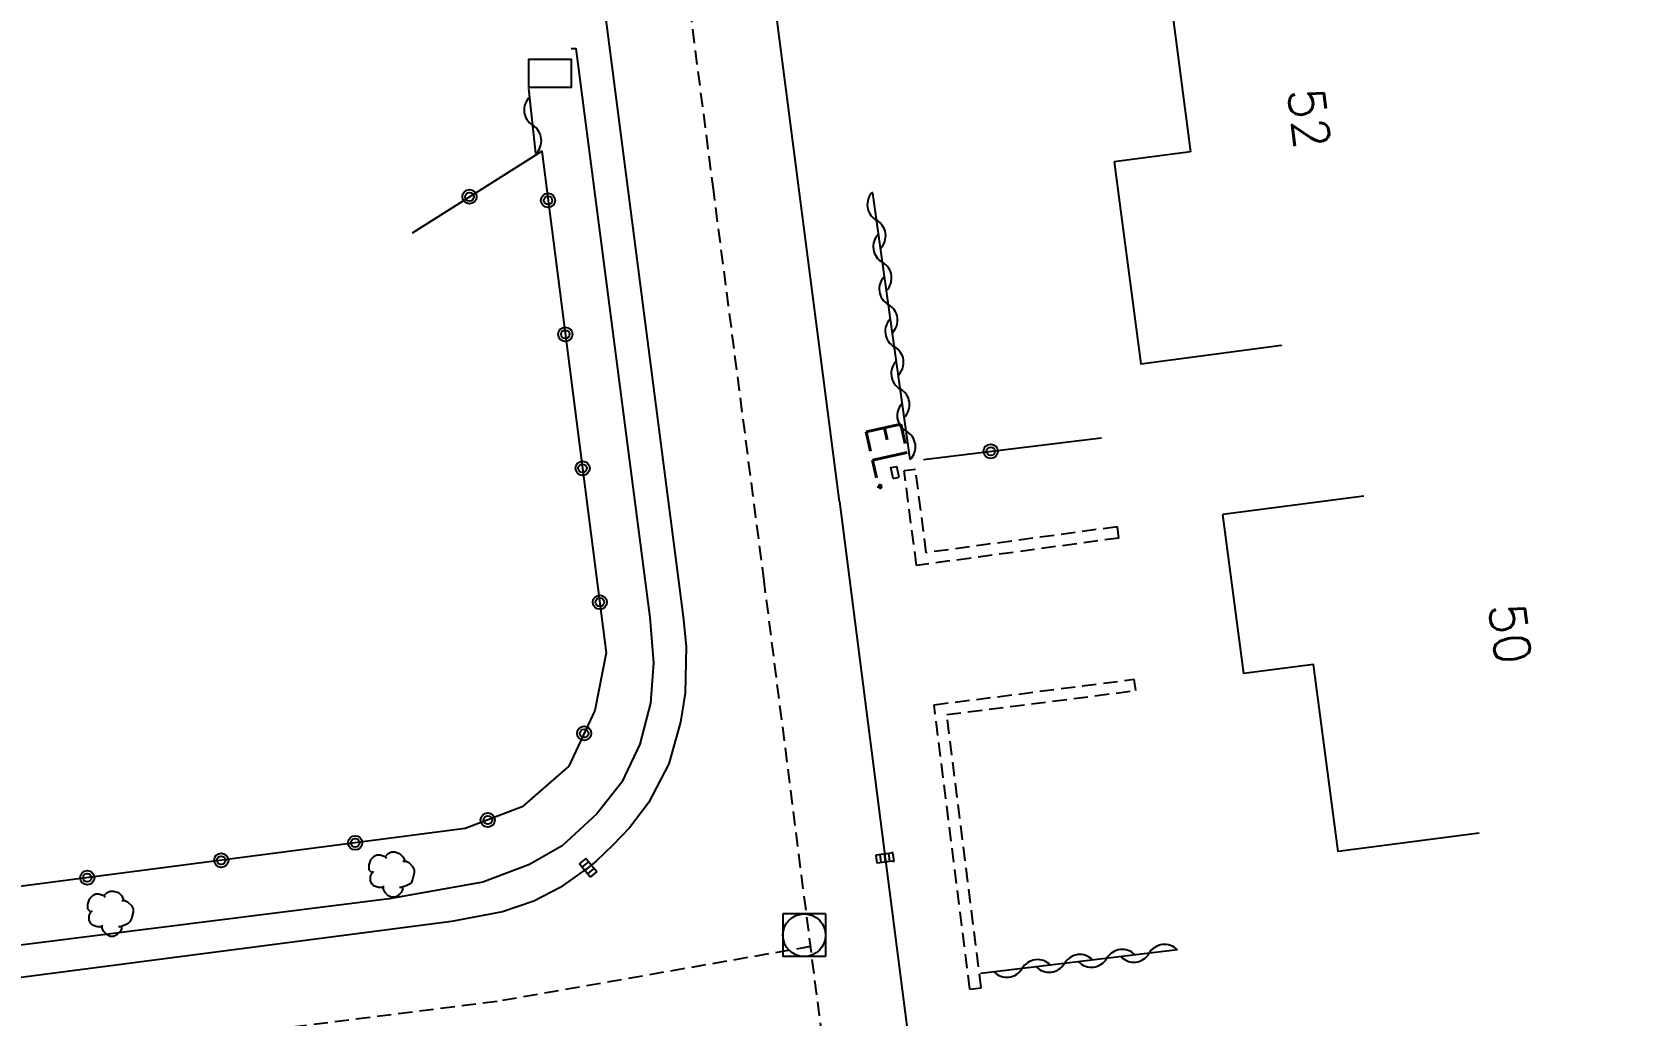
# Model space of a CAD drawing. Header units: millimetres. Extents: x 135000 to 136000, y 129211 to 130000.
# Drawn here: x 135167.6 to 135223.5, y 129593.5 to 129628.1 of the extents above; entities that cross this region are included whole.
import ezdxf
from ezdxf.enums import TextEntityAlignment as Align

# ---------------------------------------------------------------- set-up
doc = ezdxf.new("R2010")
doc.units = ezdxf.units.MM
doc.linetypes.add('DASHED', pattern=[0.75, 0.5, -0.25])
doc.layers.get('0').update_dxf_attribs({"linetype": 'CONTINUOUS'})
for name, color, linetype in [('W0001', 6, 'DASHED'), ('W0008', 7, 'CONTINUOUS'), ('W0100', 7, 'CONTINUOUS'), ('W0105', 7, 'CONTINUOUS'), ('W0112', 1, 'DASHED'), ('W0300', 7, 'CONTINUOUS'), ('W0310', 3, 'CONTINUOUS'), ('W0322', 7, 'CONTINUOUS'), ('W0400', 7, 'CONTINUOUS'), ('W0420', 7, 'CONTINUOUS'), ('W0984', 7, 'CONTINUOUS'), ('W0991', 7, 'CONTINUOUS'), ('W1471', 7, 'CONTINUOUS')]:
    doc.layers.add(name, color=color, linetype=linetype)
doc.styles.get("Standard").update_dxf_attribs({"font": 'romans.shx', "width": 0.85})

# ---------------------------------------------------------------- blocks, each defined once
blk = doc.blocks.new('T1471')
at = {"color": 0, "linetype": 'Continuous', "flags": 128}
blk.add_lwpolyline([(-0.75, -0.5), (-0.75, 0.5), (0.75, 0.5), (0.75, -0.5), (-0.75, -0.5)], dxfattribs=at)
blk = doc.blocks.new('T400')
for p, q in [((-0.15, 0.3), (0.15, 0.3)), ((-0.15, -0.25), (-0.15, 0.3)), ((-0.15, 0.15), (0.15, 0.15)), ((-0.15, 0), (0.15, 0)), ((0.15, 0.3), (0.15, -0.25)), ((-0.15, -0.15), (0.15, -0.15)), ((-0.15, -0.25), (-0.15, -0.3)), ((-0.15, -0.3), (0.15, -0.3)), ((0.15, -0.3), (0.15, -0.25))]:
    blk.add_line(p, q)
blk = doc.blocks.new('T300')
for p, q in [((-0.686, 0.629), (-0.8, 0.514)), ((-0.571, 0.686), (-0.686, 0.629)), ((-0.457, 0.686), (-0.571, 0.686)), ((-0.286, 0.629), (-0.457, 0.686)), ((-0.286, 0.629), (-0.171, 0.743)), ((-0.229, 0.571), (-0.286, 0.629)), ((-0.171, 0.743), (-0.057, 0.8)), ((-0.057, 0.8), (0.057, 0.8)), ((0.057, 0.8), (0.229, 0.743)), ((0.229, 0.743), (0.343, 0.629)), ((0.343, 0.629), (0.4, 0.514)), ((-0.8, 0.514), (-0.857, 0.343)), ((-0.857, 0.343), (-0.857, 0.171)), ((-0.857, 0.171), (-0.743, 0.057)), ((-0.8, -0.057), (-0.743, 0.057)), ((-0.743, 0.057), (-0.686, 0.114)), ((0.457, 0.457), (0.343, 0.457)), ((0.4, 0.514), (0.4, 0.457)), ((0.571, 0.4), (0.457, 0.457)), ((0.571, 0.4), (0.686, 0.286)), ((0.686, 0.286), (0.743, 0.171)), ((0.743, 0.057), (0.686, -0.171)), ((0.743, 0.171), (0.743, 0.057)), ((-0.8, -0.171), (-0.8, -0.057)), ((-0.8, -0.229), (-0.8, -0.171)), ((-0.743, -0.343), (-0.8, -0.229)), ((-0.686, -0.4), (-0.743, -0.343)), ((-0.514, -0.457), (-0.686, -0.4)), ((-0.4, -0.457), (-0.514, -0.457)), ((-0.4, -0.457), (-0.343, -0.457)), ((-0.343, -0.457), (-0.343, -0.4)), ((-0.343, -0.514), (-0.343, -0.457)), ((-0.286, -0.629), (-0.343, -0.514)), ((0.286, -0.457), (0.229, -0.457)), ((0.457, -0.4), (0.286, -0.457)), ((0.343, -0.514), (0.286, -0.629)), ((0.343, -0.514), (0.343, -0.457)), ((0.571, -0.343), (0.457, -0.4)), ((0.629, -0.286), (0.571, -0.343)), ((0.686, -0.171), (0.629, -0.286)), ((-0.171, -0.743), (-0.286, -0.629)), ((-0.057, -0.8), (-0.171, -0.743)), ((0.057, -0.8), (-0.057, -0.8)), ((0.171, -0.743), (0.057, -0.8)), ((0.229, -0.686), (0.171, -0.743)), ((0.286, -0.629), (0.229, -0.686))]:
    blk.add_line(p, q)
blk = doc.blocks.new('T420')
for p, q in [((0.75, 0.75), (-0.75, 0.75)), ((-0.75, 0.75), (-0.75, -0.75)), ((0.75, 0.75), (0.75, -0.75)), ((0.75, -0.75), (-0.75, -0.75))]:
    blk.add_line(p, q)
blk.add_ellipse((0, 0), major_axis=(-0.53, 0.53), ratio=1, start_param=3.926991, end_param=10.210176)
blk = doc.blocks.new('t322o')
at = {"color": 0, "linetype": 'Continuous'}
for radius in [0.25, 0.15]:
    blk.add_circle((0, 0), radius, dxfattribs=at)
blk = doc.blocks.new('t310o')
at = {"color": 0, "linetype": 'Continuous'}
for centre, start, end in [((-0.5, 0.375), 216.8699, 323.1304), ((0.5, -0.375), 36.8699, 143.1303)]:
    blk.add_arc(centre, 0.625, start, end, dxfattribs=at)

msp = doc.modelspace()

# ---------------------------------------------------------------- linework, layer by layer
at = {"layer": 'W0001'}
for points in [[(135220.567, 129398.396), (135218.354, 129415.502), (135215.514, 129437.278), (135212.923, 129457.352), (135208.88, 129488.64), (135205.442, 129515.416), (135199.672, 129560.064), (135196.676, 129583.09), (135193.406, 129608.794), (135191.632, 129622.506), (135189.205, 129641.248), (135186.806, 129659.892), (135185.058, 129672.972), (135183.626, 129680.966), (135179.998, 129694.103), (135176.046, 129704.136), (135172.23, 129711.887), (135168.039, 129719.06), (135161.21, 129729.675), (135147.138, 129751.41)], [(135195.041, 129595.942), (135184.012, 129594.013), (135164.114, 129591.496), (135153.09, 129590.964), (135143.643, 129591.582), (135135.473, 129592.832), (135124.961, 129595.46), (135112.846, 129600.134), (135104.069, 129604.805), (135097.513, 129608.919), (135087.508, 129617.032), (135081.238, 129623.366), (135074.346, 129631.758), (135069.284, 129639.57), (135062.102, 129651.201), (135053.755, 129664.747), (135043.494, 129681.404), (135031.134, 129701.482), (135020.994, 129717.902), (135009.515, 129736.472), (135003.841, 129745.704)]]:
    msp.add_lwpolyline(points, dxfattribs=at)
at = {"layer": 'W0008'}
for points in [[(135196.053, 129611.598), (135193.02, 129635.029), (135192.7, 129637.486), (135188.55, 129669.783), (135187.99, 129673.795), (135187.316, 129677.771), (135186.861, 129680.181), (135186.311, 129682.729), (135185.496, 129686.149), (135184.269, 129690.549), (135183.055, 129694.424), (135181.93, 129697.624), (135180.247, 129701.978), (135178.218, 129706.661), (135176.35, 129710.475), (135174.585, 129713.83), (135171.017, 129719.95), (135164.809, 129729.697), (135149.799, 129753.117)], [(135182.706, 129668.334), (135185.562, 129646.098), (135186.689, 129637.422), (135190.563, 129607.543), (135190.667, 129606.497), (135190.622, 129604.858), (135190.459, 129603.836), (135190.049, 129602.371), (135189.337, 129601.001), (135188.665, 129600.119), (135188.088, 129599.515), (135187.496, 129598.95), (135187.21, 129598.716), (135186.23, 129598.027), (135185.307, 129597.542), (135184.2, 129597.163), (135182.416, 129596.822), (135166.092, 129594.703)], [(135196.053, 129611.598), (135197.656, 129599.064), (135203.542, 129553.368), (135204.528, 129545.643), (135206.128, 129533.291), (135207.978, 129519.167), (135210.812, 129497.171), (135211.131, 129494.556), (135213.343, 129477.394), (135216.494, 129453.058), (135217.977, 129441.446), (135221.275, 129416.32), (135223.546, 129398.743)]]:
    msp.add_lwpolyline(points, dxfattribs=at)
at = {"layer": 'W0100'}
for p, q in [((135207.301, 129632.241), (135208.4, 129623.902)), ((135208.4, 129623.902), (135205.711, 129623.547)), ((135198.152, 129612.451), (135198.067, 129612.833)), ((135197.94, 129612.41), (135198.152, 129612.451)), ((135214.496, 129611.789), (135209.539, 129611.136))]:
    msp.add_line(p, q, dxfattribs=at)
for points in [[(135205.711, 129623.547), (135206.648, 129616.44), (135211.605, 129617.093), (135211.605, 129617.093), (135211.605, 129617.093), (135211.605, 129617.093), (135211.605, 129617.093), (135211.605, 129617.093), (135211.605, 129617.093), (135211.605, 129617.093), (135211.605, 129617.093), (135211.605, 129617.093), (135211.605, 129617.093), (135211.605, 129617.093), (135211.605, 129617.093), (135211.605, 129617.093), (135211.605, 129617.093), (135211.605, 129617.093), (135211.605, 129617.093), (135211.605, 129617.093), (135211.605, 129617.093), (135211.605, 129617.093), (135211.605, 129617.093), (135211.605, 129617.093), (135211.605, 129617.093), (135211.605, 129617.093), (135211.605, 129617.093), (135211.605, 129617.093), (135211.605, 129617.093), (135211.605, 129617.093), (135211.605, 129617.093), (135211.605, 129617.093), (135211.605, 129617.093), (135211.605, 129617.093), (135211.605, 129617.093), (135211.605, 129617.093), (135211.605, 129617.093), (135211.605, 129617.093), (135211.605, 129617.093), (135211.605, 129617.093), (135211.605, 129617.093), (135211.605, 129617.093), (135211.605, 129617.093), (135211.605, 129617.093), (135211.605, 129617.093), (135211.605, 129617.093), (135211.605, 129617.093), (135211.605, 129617.093), (135211.605, 129617.093), (135211.605, 129617.093), (135211.605, 129617.093), (135211.605, 129617.093), (135211.605, 129617.093), (135211.605, 129617.093), (135211.605, 129617.093), (135211.605, 129617.093), (135211.605, 129617.093), (135211.605, 129617.093), (135211.605, 129617.093), (135211.605, 129617.093), (135211.605, 129617.093), (135211.605, 129617.093), (135211.605, 129617.093), (135211.605, 129617.093), (135211.605, 129617.093), (135211.605, 129617.093), (135211.605, 129617.093), (135211.605, 129617.093), (135211.605, 129617.093), (135211.605, 129617.093), (135211.605, 129617.093), (135211.605, 129617.093), (135211.605, 129617.093), (135211.605, 129617.093), (135211.605, 129617.093), (135211.605, 129617.093), (135211.605, 129617.093), (135211.605, 129617.093), (135211.605, 129617.093), (135211.605, 129617.093), (135211.605, 129617.093), (135211.605, 129617.093), (135211.605, 129617.093), (135211.605, 129617.093), (135211.605, 129617.093), (135211.605, 129617.093), (135211.605, 129617.093), (135211.605, 129617.093), (135211.605, 129617.093), (135211.605, 129617.093), (135211.605, 129617.093), (135211.605, 129617.093), (135211.605, 129617.093), (135211.605, 129617.093), (135211.605, 129617.093), (135211.605, 129617.093), (135211.605, 129617.093), (135211.605, 129617.093), (135211.605, 129617.093), (135211.605, 129617.093), (135211.605, 129617.093), (135211.605, 129617.093), (135211.605, 129617.093), (135211.605, 129617.093), (135211.605, 129617.093), (135211.605, 129617.093), (135211.605, 129617.093), (135211.605, 129617.093), (135211.605, 129617.093), (135211.605, 129617.093), (135211.605, 129617.093), (135211.605, 129617.093), (135211.605, 129617.093), (135211.605, 129617.093), (135211.605, 129617.093), (135211.605, 129617.093), (135211.605, 129617.093), (135211.605, 129617.093)], [(135197.94, 129612.41), (135197.855, 129612.792), (135198.067, 129612.833), (135198.067, 129612.833), (135198.067, 129612.833), (135198.067, 129612.833), (135198.067, 129612.833), (135198.067, 129612.833), (135198.067, 129612.833), (135198.067, 129612.833), (135198.067, 129612.833), (135198.067, 129612.833), (135198.067, 129612.833), (135198.067, 129612.833), (135198.067, 129612.833), (135198.067, 129612.833), (135198.067, 129612.833), (135198.067, 129612.833), (135198.067, 129612.833), (135198.067, 129612.833), (135198.067, 129612.833), (135198.067, 129612.833), (135198.067, 129612.833), (135198.067, 129612.833), (135198.067, 129612.833), (135198.067, 129612.833), (135198.067, 129612.833), (135198.067, 129612.833), (135198.067, 129612.833), (135198.067, 129612.833), (135198.067, 129612.833), (135198.067, 129612.833), (135198.067, 129612.833), (135198.067, 129612.833), (135198.067, 129612.833), (135198.067, 129612.833), (135198.067, 129612.833), (135198.067, 129612.833), (135198.067, 129612.833), (135198.067, 129612.833), (135198.067, 129612.833), (135198.067, 129612.833), (135198.067, 129612.833), (135198.067, 129612.833), (135198.067, 129612.833), (135198.067, 129612.833), (135198.067, 129612.833), (135198.067, 129612.833), (135198.067, 129612.833), (135198.067, 129612.833), (135198.067, 129612.833), (135198.067, 129612.833), (135198.067, 129612.833), (135198.067, 129612.833), (135198.067, 129612.833), (135198.067, 129612.833), (135198.067, 129612.833), (135198.067, 129612.833), (135198.067, 129612.833), (135198.067, 129612.833), (135198.067, 129612.833), (135198.067, 129612.833), (135198.067, 129612.833), (135198.067, 129612.833), (135198.067, 129612.833), (135198.067, 129612.833), (135198.067, 129612.833), (135198.067, 129612.833), (135198.067, 129612.833), (135198.067, 129612.833), (135198.067, 129612.833), (135198.067, 129612.833), (135198.067, 129612.833), (135198.067, 129612.833), (135198.067, 129612.833), (135198.067, 129612.833), (135198.067, 129612.833), (135198.067, 129612.833), (135198.067, 129612.833), (135198.067, 129612.833), (135198.067, 129612.833), (135198.067, 129612.833), (135198.067, 129612.833), (135198.067, 129612.833), (135198.067, 129612.833), (135198.067, 129612.833), (135198.067, 129612.833), (135198.067, 129612.833), (135198.067, 129612.833), (135198.067, 129612.833), (135198.067, 129612.833), (135198.067, 129612.833), (135198.067, 129612.833), (135198.067, 129612.833), (135198.067, 129612.833), (135198.067, 129612.833), (135198.067, 129612.833), (135198.067, 129612.833), (135198.067, 129612.833), (135198.067, 129612.833), (135198.067, 129612.833), (135198.067, 129612.833), (135198.067, 129612.833), (135198.067, 129612.833), (135198.067, 129612.833), (135198.067, 129612.833), (135198.067, 129612.833), (135198.067, 129612.833), (135198.067, 129612.833), (135198.067, 129612.833), (135198.067, 129612.833), (135198.067, 129612.833), (135198.067, 129612.833), (135198.067, 129612.833), (135198.067, 129612.833), (135198.067, 129612.833), (135198.067, 129612.833), (135198.067, 129612.833), (135198.067, 129612.833), (135198.067, 129612.833)], [(135218.549, 129599.938), (135213.592, 129599.282), (135212.722, 129605.862), (135210.276, 129605.543), (135209.539, 129611.136)]]:
    msp.add_lwpolyline(points, dxfattribs=at)
at = {"layer": 'W0105'}
msp.add_lwpolyline([(135186.617, 129627.525), (135186.786, 129627.531), (135189.38, 129607.518), (135189.514, 129605.925), (135189.407, 129604.51), (135189.032, 129603.06), (135188.4, 129601.724), (135187.524, 129600.608), (135186.298, 129599.482), (135185.153, 129598.834), (135183.514, 129598.205), (135180.223, 129597.627), (135165.847, 129595.822), (135164.106, 129595.606), (135159.052, 129595.155), (135152.972, 129595.055), (135147.904, 129595.295), (135141.884, 129595.916), (135136.33, 129596.825), (135132.402, 129597.656), (135129.913, 129598.3)], dxfattribs=at)
at = {"layer": 'W0112'}
for points in [[(135205.883, 129610.312), (135205.829, 129610.708), (135199.108, 129609.798), (135198.725, 129612.726), (135198.328, 129612.674), (135198.328, 129612.674), (135198.328, 129612.674), (135198.328, 129612.674), (135198.328, 129612.674), (135198.328, 129612.674), (135198.328, 129612.674), (135198.328, 129612.674), (135198.328, 129612.674), (135198.328, 129612.674), (135198.328, 129612.674), (135198.328, 129612.674), (135198.328, 129612.674), (135198.328, 129612.674), (135198.328, 129612.674), (135198.328, 129612.674), (135198.328, 129612.674), (135198.328, 129612.674), (135198.328, 129612.674), (135198.328, 129612.674), (135198.328, 129612.674), (135198.328, 129612.674), (135198.328, 129612.674), (135198.328, 129612.674), (135198.328, 129612.674), (135198.328, 129612.674), (135198.328, 129612.674), (135198.328, 129612.674), (135198.328, 129612.674), (135198.328, 129612.674), (135198.328, 129612.674), (135198.328, 129612.674), (135198.328, 129612.674), (135198.328, 129612.674), (135198.328, 129612.674), (135198.328, 129612.674), (135198.328, 129612.674), (135198.328, 129612.674), (135198.328, 129612.674), (135198.328, 129612.674), (135198.328, 129612.674), (135198.328, 129612.674), (135198.328, 129612.674), (135198.328, 129612.674), (135198.328, 129612.674), (135198.328, 129612.674), (135198.328, 129612.674), (135198.328, 129612.674), (135198.328, 129612.674), (135198.328, 129612.674), (135198.328, 129612.674), (135198.328, 129612.674), (135198.328, 129612.674), (135198.328, 129612.674), (135198.328, 129612.674), (135198.328, 129612.674), (135198.328, 129612.674), (135198.328, 129612.674), (135198.328, 129612.674), (135198.328, 129612.674), (135198.328, 129612.674), (135198.328, 129612.674), (135198.328, 129612.674), (135198.328, 129612.674), (135198.328, 129612.674), (135198.328, 129612.674), (135198.328, 129612.674), (135198.328, 129612.674), (135198.328, 129612.674), (135198.328, 129612.674), (135198.328, 129612.674), (135198.328, 129612.674), (135198.328, 129612.674), (135198.328, 129612.674), (135198.328, 129612.674), (135198.328, 129612.674), (135198.328, 129612.674), (135198.328, 129612.674), (135198.328, 129612.674), (135198.328, 129612.674), (135198.328, 129612.674), (135198.328, 129612.674), (135198.328, 129612.674), (135198.328, 129612.674), (135198.328, 129612.674), (135198.328, 129612.674), (135198.328, 129612.674), (135198.328, 129612.674), (135198.328, 129612.674), (135198.328, 129612.674), (135198.328, 129612.674), (135198.328, 129612.674), (135198.328, 129612.674), (135198.328, 129612.674), (135198.328, 129612.674), (135198.328, 129612.674), (135198.328, 129612.674), (135198.328, 129612.674), (135198.328, 129612.674), (135198.328, 129612.674), (135198.328, 129612.674), (135198.328, 129612.674), (135198.328, 129612.674), (135198.328, 129612.674), (135198.328, 129612.674), (135198.328, 129612.674), (135198.328, 129612.674), (135198.328, 129612.674), (135198.328, 129612.674), (135198.328, 129612.674), (135198.328, 129612.674), (135198.328, 129612.674), (135198.328, 129612.674), (135198.328, 129612.674), (135198.328, 129612.674), (135198.328, 129612.674)], [(135205.883, 129610.312), (135198.764, 129609.347), (135198.328, 129612.674), (135198.328, 129612.674), (135198.328, 129612.674), (135198.328, 129612.674), (135198.328, 129612.674), (135198.328, 129612.674), (135198.328, 129612.674), (135198.328, 129612.674), (135198.328, 129612.674), (135198.328, 129612.674), (135198.328, 129612.674), (135198.328, 129612.674), (135198.328, 129612.674), (135198.328, 129612.674), (135198.328, 129612.674), (135198.328, 129612.674), (135198.328, 129612.674), (135198.328, 129612.674), (135198.328, 129612.674), (135198.328, 129612.674), (135198.328, 129612.674), (135198.328, 129612.674), (135198.328, 129612.674), (135198.328, 129612.674), (135198.328, 129612.674), (135198.328, 129612.674), (135198.328, 129612.674), (135198.328, 129612.674), (135198.328, 129612.674), (135198.328, 129612.674), (135198.328, 129612.674), (135198.328, 129612.674), (135198.328, 129612.674), (135198.328, 129612.674), (135198.328, 129612.674), (135198.328, 129612.674), (135198.328, 129612.674), (135198.328, 129612.674), (135198.328, 129612.674), (135198.328, 129612.674), (135198.328, 129612.674), (135198.328, 129612.674), (135198.328, 129612.674), (135198.328, 129612.674), (135198.328, 129612.674), (135198.328, 129612.674), (135198.328, 129612.674), (135198.328, 129612.674), (135198.328, 129612.674), (135198.328, 129612.674), (135198.328, 129612.674), (135198.328, 129612.674), (135198.328, 129612.674), (135198.328, 129612.674), (135198.328, 129612.674), (135198.328, 129612.674), (135198.328, 129612.674), (135198.328, 129612.674), (135198.328, 129612.674), (135198.328, 129612.674), (135198.328, 129612.674), (135198.328, 129612.674), (135198.328, 129612.674), (135198.328, 129612.674), (135198.328, 129612.674), (135198.328, 129612.674), (135198.328, 129612.674), (135198.328, 129612.674), (135198.328, 129612.674), (135198.328, 129612.674), (135198.328, 129612.674), (135198.328, 129612.674), (135198.328, 129612.674), (135198.328, 129612.674), (135198.328, 129612.674), (135198.328, 129612.674), (135198.328, 129612.674), (135198.328, 129612.674), (135198.328, 129612.674), (135198.328, 129612.674), (135198.328, 129612.674), (135198.328, 129612.674), (135198.328, 129612.674), (135198.328, 129612.674), (135198.328, 129612.674), (135198.328, 129612.674), (135198.328, 129612.674), (135198.328, 129612.674), (135198.328, 129612.674), (135198.328, 129612.674), (135198.328, 129612.674), (135198.328, 129612.674), (135198.328, 129612.674), (135198.328, 129612.674), (135198.328, 129612.674), (135198.328, 129612.674), (135198.328, 129612.674), (135198.328, 129612.674), (135198.328, 129612.674), (135198.328, 129612.674), (135198.328, 129612.674), (135198.328, 129612.674), (135198.328, 129612.674), (135198.328, 129612.674), (135198.328, 129612.674), (135198.328, 129612.674), (135198.328, 129612.674), (135198.328, 129612.674), (135198.328, 129612.674), (135198.328, 129612.674), (135198.328, 129612.674), (135198.328, 129612.674), (135198.328, 129612.674), (135198.328, 129612.674), (135198.328, 129612.674), (135198.328, 129612.674), (135198.328, 129612.674), (135198.328, 129612.674)], [(135200.642, 129594.442), (135199.382, 129604.448), (135206.423, 129605.344), (135206.423, 129605.344), (135206.423, 129605.344), (135206.423, 129605.344), (135206.423, 129605.344), (135206.423, 129605.344), (135206.423, 129605.344), (135206.423, 129605.344), (135206.423, 129605.344), (135206.423, 129605.344), (135206.423, 129605.344), (135206.423, 129605.344), (135206.423, 129605.344), (135206.423, 129605.344), (135206.423, 129605.344), (135206.423, 129605.344), (135206.423, 129605.344), (135206.423, 129605.344), (135206.423, 129605.344), (135206.423, 129605.344), (135206.423, 129605.344), (135206.423, 129605.344), (135206.423, 129605.344), (135206.423, 129605.344), (135206.423, 129605.344), (135206.423, 129605.344), (135206.423, 129605.344), (135206.423, 129605.344), (135206.423, 129605.344), (135206.423, 129605.344), (135206.423, 129605.344), (135206.423, 129605.344), (135206.423, 129605.344), (135206.423, 129605.344), (135206.423, 129605.344), (135206.423, 129605.344), (135206.423, 129605.344), (135206.423, 129605.344), (135206.423, 129605.344), (135206.423, 129605.344), (135206.423, 129605.344), (135206.423, 129605.344), (135206.423, 129605.344), (135206.423, 129605.344), (135206.423, 129605.344), (135206.423, 129605.344), (135206.423, 129605.344), (135206.423, 129605.344), (135206.423, 129605.344), (135206.423, 129605.344), (135206.423, 129605.344), (135206.423, 129605.344), (135206.423, 129605.344), (135206.423, 129605.344), (135206.423, 129605.344), (135206.423, 129605.344), (135206.423, 129605.344), (135206.423, 129605.344), (135206.423, 129605.344), (135206.423, 129605.344), (135206.423, 129605.344), (135206.423, 129605.344), (135206.423, 129605.344), (135206.423, 129605.344), (135206.423, 129605.344), (135206.423, 129605.344), (135206.423, 129605.344), (135206.423, 129605.344), (135206.423, 129605.344), (135206.423, 129605.344), (135206.423, 129605.344), (135206.423, 129605.344), (135206.423, 129605.344), (135206.423, 129605.344), (135206.423, 129605.344), (135206.423, 129605.344), (135206.423, 129605.344), (135206.423, 129605.344), (135206.423, 129605.344), (135206.423, 129605.344), (135206.423, 129605.344), (135206.423, 129605.344), (135206.423, 129605.344), (135206.423, 129605.344), (135206.423, 129605.344), (135206.423, 129605.344), (135206.423, 129605.344), (135206.423, 129605.344), (135206.423, 129605.344), (135206.423, 129605.344), (135206.423, 129605.344), (135206.423, 129605.344), (135206.423, 129605.344), (135206.423, 129605.344), (135206.423, 129605.344), (135206.423, 129605.344), (135206.423, 129605.344), (135206.423, 129605.344), (135206.423, 129605.344), (135206.423, 129605.344), (135206.423, 129605.344), (135206.423, 129605.344), (135206.423, 129605.344), (135206.423, 129605.344), (135206.423, 129605.344), (135206.423, 129605.344), (135206.423, 129605.344), (135206.423, 129605.344), (135206.423, 129605.344), (135206.423, 129605.344), (135206.423, 129605.344), (135206.423, 129605.344), (135206.423, 129605.344), (135206.423, 129605.344), (135206.423, 129605.344), (135206.423, 129605.344), (135206.423, 129605.344), (135206.423, 129605.344)], [(135200.642, 129594.442), (135201.039, 129594.492), (135199.829, 129604.101), (135206.473, 129604.947), (135206.423, 129605.344), (135206.423, 129605.344), (135206.423, 129605.344), (135206.423, 129605.344), (135206.423, 129605.344), (135206.423, 129605.344), (135206.423, 129605.344), (135206.423, 129605.344), (135206.423, 129605.344), (135206.423, 129605.344), (135206.423, 129605.344), (135206.423, 129605.344), (135206.423, 129605.344), (135206.423, 129605.344), (135206.423, 129605.344), (135206.423, 129605.344), (135206.423, 129605.344), (135206.423, 129605.344), (135206.423, 129605.344), (135206.423, 129605.344), (135206.423, 129605.344), (135206.423, 129605.344), (135206.423, 129605.344), (135206.423, 129605.344), (135206.423, 129605.344), (135206.423, 129605.344), (135206.423, 129605.344), (135206.423, 129605.344), (135206.423, 129605.344), (135206.423, 129605.344), (135206.423, 129605.344), (135206.423, 129605.344), (135206.423, 129605.344), (135206.423, 129605.344), (135206.423, 129605.344), (135206.423, 129605.344), (135206.423, 129605.344), (135206.423, 129605.344), (135206.423, 129605.344), (135206.423, 129605.344), (135206.423, 129605.344), (135206.423, 129605.344), (135206.423, 129605.344), (135206.423, 129605.344), (135206.423, 129605.344), (135206.423, 129605.344), (135206.423, 129605.344), (135206.423, 129605.344), (135206.423, 129605.344), (135206.423, 129605.344), (135206.423, 129605.344), (135206.423, 129605.344), (135206.423, 129605.344), (135206.423, 129605.344), (135206.423, 129605.344), (135206.423, 129605.344), (135206.423, 129605.344), (135206.423, 129605.344), (135206.423, 129605.344), (135206.423, 129605.344), (135206.423, 129605.344), (135206.423, 129605.344), (135206.423, 129605.344), (135206.423, 129605.344), (135206.423, 129605.344), (135206.423, 129605.344), (135206.423, 129605.344), (135206.423, 129605.344), (135206.423, 129605.344), (135206.423, 129605.344), (135206.423, 129605.344), (135206.423, 129605.344), (135206.423, 129605.344), (135206.423, 129605.344), (135206.423, 129605.344), (135206.423, 129605.344), (135206.423, 129605.344), (135206.423, 129605.344), (135206.423, 129605.344), (135206.423, 129605.344), (135206.423, 129605.344), (135206.423, 129605.344), (135206.423, 129605.344), (135206.423, 129605.344), (135206.423, 129605.344), (135206.423, 129605.344), (135206.423, 129605.344), (135206.423, 129605.344), (135206.423, 129605.344), (135206.423, 129605.344), (135206.423, 129605.344), (135206.423, 129605.344), (135206.423, 129605.344), (135206.423, 129605.344), (135206.423, 129605.344), (135206.423, 129605.344), (135206.423, 129605.344), (135206.423, 129605.344), (135206.423, 129605.344), (135206.423, 129605.344), (135206.423, 129605.344), (135206.423, 129605.344), (135206.423, 129605.344), (135206.423, 129605.344), (135206.423, 129605.344), (135206.423, 129605.344), (135206.423, 129605.344), (135206.423, 129605.344), (135206.423, 129605.344), (135206.423, 129605.344), (135206.423, 129605.344), (135206.423, 129605.344), (135206.423, 129605.344), (135206.423, 129605.344), (135206.423, 129605.344), (135206.423, 129605.344)]]:
    msp.add_lwpolyline(points, dxfattribs=at)
at = {"layer": 'W0310'}
for points in [[(135185.373, 129623.834), (135185.373, 129623.834), (135185.373, 129623.834), (135185.373, 129623.834), (135185.373, 129623.834), (135185.373, 129623.834), (135185.373, 129623.834), (135185.373, 129623.834), (135185.373, 129623.834), (135185.373, 129623.834), (135185.373, 129623.834), (135185.373, 129623.834), (135185.373, 129623.834), (135185.373, 129623.834), (135185.373, 129623.834), (135185.373, 129623.834), (135185.373, 129623.834), (135185.373, 129623.834), (135185.373, 129623.834), (135185.129, 129626.12)], [(135185.373, 129623.834), (135185.373, 129623.834), (135185.373, 129623.834), (135185.373, 129623.834), (135185.373, 129623.834), (135185.373, 129623.834), (135185.373, 129623.834), (135185.373, 129623.834), (135185.373, 129623.834), (135185.373, 129623.834), (135185.373, 129623.834), (135185.373, 129623.834), (135185.373, 129623.834), (135185.373, 129623.834), (135185.373, 129623.834), (135185.373, 129623.834), (135185.373, 129623.834), (135185.373, 129623.834), (135185.373, 129623.834), (135185.373, 129623.834), (135185.373, 129623.834), (135185.373, 129623.834), (135185.373, 129623.834), (135185.373, 129623.834), (135185.373, 129623.834), (135185.373, 129623.834), (135185.373, 129623.834), (135185.373, 129623.834), (135185.373, 129623.834), (135185.373, 129623.834), (135185.373, 129623.834), (135185.373, 129623.834), (135185.373, 129623.834), (135185.373, 129623.834), (135185.373, 129623.834), (135185.373, 129623.834), (135185.373, 129623.834), (135185.373, 129623.834), (135185.373, 129623.834), (135185.373, 129623.834), (135185.373, 129623.834), (135185.373, 129623.834), (135185.373, 129623.834), (135185.373, 129623.834), (135185.373, 129623.834), (135185.373, 129623.834), (135185.373, 129623.834), (135185.373, 129623.834), (135185.373, 129623.834), (135185.373, 129623.834), (135185.373, 129623.834), (135185.373, 129623.834), (135185.373, 129623.834), (135185.373, 129623.834), (135185.373, 129623.834), (135185.373, 129623.834), (135185.373, 129623.834), (135185.373, 129623.834), (135185.373, 129623.834), (135185.373, 129623.834), (135185.373, 129623.834), (135185.373, 129623.834), (135185.373, 129623.834), (135185.373, 129623.834), (135185.373, 129623.834), (135185.373, 129623.834), (135185.373, 129623.834), (135185.373, 129623.834), (135185.373, 129623.834), (135185.373, 129623.834), (135185.373, 129623.834), (135185.373, 129623.834), (135185.373, 129623.834), (135185.373, 129623.834), (135185.373, 129623.834), (135185.373, 129623.834), (135185.373, 129623.834), (135185.373, 129623.834), (135185.373, 129623.834), (135185.373, 129623.834), (135185.373, 129623.834), (135185.373, 129623.834), (135185.373, 129623.834), (135185.373, 129623.834), (135185.373, 129623.834), (135185.373, 129623.834), (135185.373, 129623.834), (135185.373, 129623.834), (135185.373, 129623.834), (135185.373, 129623.834), (135185.373, 129623.834), (135185.373, 129623.834), (135185.373, 129623.834), (135185.373, 129623.834), (135185.373, 129623.834), (135185.373, 129623.834), (135185.373, 129623.834), (135185.373, 129623.834), (135185.373, 129623.834), (135185.373, 129623.834), (135185.373, 129623.834)], [(135198.546, 129613.075), (135197.222, 129622.438), (135197.222, 129622.438), (135197.222, 129622.438), (135197.222, 129622.438), (135197.222, 129622.438), (135197.222, 129622.438), (135197.222, 129622.438), (135197.222, 129622.438), (135197.222, 129622.438), (135197.222, 129622.438), (135197.222, 129622.438), (135197.222, 129622.438), (135197.222, 129622.438), (135197.222, 129622.438), (135197.222, 129622.438), (135197.222, 129622.438), (135197.222, 129622.438), (135197.222, 129622.438), (135197.222, 129622.438), (135197.222, 129622.438), (135197.222, 129622.438), (135197.222, 129622.438), (135197.222, 129622.438), (135197.222, 129622.438), (135197.222, 129622.438), (135197.222, 129622.438), (135197.222, 129622.438), (135197.222, 129622.438), (135197.222, 129622.438), (135197.222, 129622.438), (135197.222, 129622.438), (135197.222, 129622.438), (135197.222, 129622.438), (135197.222, 129622.438), (135197.222, 129622.438), (135197.222, 129622.438), (135197.222, 129622.438), (135197.222, 129622.438), (135197.222, 129622.438), (135197.222, 129622.438), (135197.222, 129622.438), (135197.222, 129622.438), (135197.222, 129622.438), (135197.222, 129622.438), (135197.222, 129622.438), (135197.222, 129622.438), (135197.222, 129622.438), (135197.222, 129622.438), (135197.222, 129622.438), (135197.222, 129622.438), (135197.222, 129622.438), (135197.222, 129622.438), (135197.222, 129622.438), (135197.222, 129622.438), (135197.222, 129622.438), (135197.222, 129622.438), (135197.222, 129622.438), (135197.222, 129622.438), (135197.222, 129622.438), (135197.222, 129622.438), (135197.222, 129622.438), (135197.222, 129622.438), (135197.222, 129622.438), (135197.222, 129622.438), (135197.222, 129622.438), (135197.222, 129622.438), (135197.222, 129622.438), (135197.222, 129622.438), (135197.222, 129622.438), (135197.222, 129622.438), (135197.222, 129622.438), (135197.222, 129622.438), (135197.222, 129622.438), (135197.222, 129622.438), (135197.222, 129622.438), (135197.222, 129622.438), (135197.222, 129622.438), (135197.222, 129622.438), (135197.222, 129622.438), (135197.222, 129622.438), (135197.222, 129622.438), (135197.222, 129622.438), (135197.222, 129622.438), (135197.222, 129622.438), (135197.222, 129622.438), (135197.222, 129622.438), (135197.222, 129622.438), (135197.222, 129622.438), (135197.222, 129622.438), (135197.222, 129622.438), (135197.222, 129622.438), (135197.222, 129622.438), (135197.222, 129622.438), (135197.222, 129622.438), (135197.222, 129622.438), (135197.222, 129622.438), (135197.222, 129622.438), (135197.222, 129622.438), (135197.222, 129622.438), (135197.222, 129622.438)], [(135197.222, 129622.438), (135197.222, 129622.438), (135197.222, 129622.438), (135197.222, 129622.438), (135197.222, 129622.438), (135197.222, 129622.438), (135197.222, 129622.438), (135197.222, 129622.438), (135197.222, 129622.438), (135197.222, 129622.438), (135197.222, 129622.438), (135197.222, 129622.438), (135197.222, 129622.438), (135197.222, 129622.438), (135197.222, 129622.438), (135197.222, 129622.438), (135197.222, 129622.438), (135197.222, 129622.438), (135197.222, 129622.438), (135197.222, 129622.438)], [(135207.938, 129595.826), (135201.022, 129595), (135201.022, 129595), (135201.022, 129595), (135201.022, 129595), (135201.022, 129595), (135201.022, 129595), (135201.022, 129595), (135201.022, 129595), (135201.022, 129595), (135201.022, 129595), (135201.022, 129595), (135201.022, 129595), (135201.022, 129595), (135201.022, 129595), (135201.022, 129595), (135201.022, 129595), (135201.022, 129595), (135201.022, 129595), (135201.022, 129595), (135201.022, 129595), (135201.022, 129595), (135201.022, 129595), (135201.022, 129595), (135201.022, 129595), (135201.022, 129595), (135201.022, 129595), (135201.022, 129595), (135201.022, 129595), (135201.022, 129595), (135201.022, 129595), (135201.022, 129595), (135201.022, 129595), (135201.022, 129595), (135201.022, 129595), (135201.022, 129595), (135201.022, 129595), (135201.022, 129595), (135201.022, 129595), (135201.022, 129595), (135201.022, 129595), (135201.022, 129595), (135201.022, 129595), (135201.022, 129595), (135201.022, 129595), (135201.022, 129595), (135201.022, 129595), (135201.022, 129595), (135201.022, 129595), (135201.022, 129595), (135201.022, 129595), (135201.022, 129595), (135201.022, 129595), (135201.022, 129595), (135201.022, 129595), (135201.022, 129595), (135201.022, 129595), (135201.022, 129595), (135201.022, 129595), (135201.022, 129595), (135201.022, 129595), (135201.022, 129595), (135201.022, 129595), (135201.022, 129595), (135201.022, 129595), (135201.022, 129595), (135201.022, 129595), (135201.022, 129595), (135201.022, 129595), (135201.022, 129595), (135201.022, 129595), (135201.022, 129595), (135201.022, 129595), (135201.022, 129595), (135201.022, 129595), (135201.022, 129595), (135201.022, 129595), (135201.022, 129595), (135201.022, 129595), (135201.022, 129595), (135201.022, 129595), (135201.022, 129595), (135201.022, 129595), (135201.022, 129595), (135201.022, 129595), (135201.022, 129595), (135201.022, 129595), (135201.022, 129595), (135201.022, 129595), (135201.022, 129595), (135201.022, 129595), (135201.022, 129595), (135201.022, 129595), (135201.022, 129595), (135201.022, 129595), (135201.022, 129595), (135201.022, 129595), (135201.022, 129595), (135201.022, 129595), (135201.022, 129595), (135201.022, 129595)], [(135201.022, 129595), (135201.022, 129595), (135201.022, 129595), (135201.022, 129595), (135201.022, 129595), (135201.022, 129595), (135201.022, 129595), (135201.022, 129595), (135201.022, 129595), (135201.022, 129595), (135201.022, 129595), (135201.022, 129595), (135201.022, 129595), (135201.022, 129595), (135201.022, 129595), (135201.022, 129595), (135201.022, 129595), (135201.022, 129595), (135201.022, 129595), (135201.022, 129595)]]:
    msp.add_lwpolyline(points, dxfattribs=at)
at = {"layer": 'W0322'}
for points in [[(135181.037, 129621.047), (135185.583, 129623.921), (135187.855, 129606.279), (135187.454, 129604.246), (135186.537, 129602.293), (135184.901, 129600.854), (135182.893, 129600.095), (135166.217, 129597.925)], [(135199.014, 129613.079), (135205.252, 129613.834), (135205.252, 129613.834), (135205.252, 129613.834), (135205.252, 129613.834), (135205.252, 129613.834), (135205.252, 129613.834), (135205.252, 129613.834), (135205.252, 129613.834), (135205.252, 129613.834), (135205.252, 129613.834), (135205.252, 129613.834), (135205.252, 129613.834), (135205.252, 129613.834), (135205.252, 129613.834), (135205.252, 129613.834), (135205.252, 129613.834), (135205.252, 129613.834), (135205.252, 129613.834), (135205.252, 129613.834), (135205.252, 129613.834), (135205.252, 129613.834), (135205.252, 129613.834), (135205.252, 129613.834), (135205.252, 129613.834), (135205.252, 129613.834), (135205.252, 129613.834), (135205.252, 129613.834), (135205.252, 129613.834), (135205.252, 129613.834), (135205.252, 129613.834), (135205.252, 129613.834), (135205.252, 129613.834), (135205.252, 129613.834), (135205.252, 129613.834), (135205.252, 129613.834), (135205.252, 129613.834), (135205.252, 129613.834), (135205.252, 129613.834), (135205.252, 129613.834), (135205.252, 129613.834), (135205.252, 129613.834), (135205.252, 129613.834), (135205.252, 129613.834), (135205.252, 129613.834), (135205.252, 129613.834), (135205.252, 129613.834), (135205.252, 129613.834), (135205.252, 129613.834), (135205.252, 129613.834), (135205.252, 129613.834), (135205.252, 129613.834), (135205.252, 129613.834), (135205.252, 129613.834), (135205.252, 129613.834), (135205.252, 129613.834), (135205.252, 129613.834), (135205.252, 129613.834), (135205.252, 129613.834), (135205.252, 129613.834), (135205.252, 129613.834), (135205.252, 129613.834), (135205.252, 129613.834), (135205.252, 129613.834), (135205.252, 129613.834), (135205.252, 129613.834), (135205.252, 129613.834), (135205.252, 129613.834), (135205.252, 129613.834), (135205.252, 129613.834), (135205.252, 129613.834), (135205.252, 129613.834), (135205.252, 129613.834), (135205.252, 129613.834), (135205.252, 129613.834), (135205.252, 129613.834), (135205.252, 129613.834), (135205.252, 129613.834), (135205.252, 129613.834), (135205.252, 129613.834), (135205.252, 129613.834), (135205.252, 129613.834), (135205.252, 129613.834), (135205.252, 129613.834), (135205.252, 129613.834), (135205.252, 129613.834), (135205.252, 129613.834), (135205.252, 129613.834), (135205.252, 129613.834), (135205.252, 129613.834), (135205.252, 129613.834), (135205.252, 129613.834), (135205.252, 129613.834), (135205.252, 129613.834), (135205.252, 129613.834), (135205.252, 129613.834), (135205.252, 129613.834), (135205.252, 129613.834), (135205.252, 129613.834), (135205.252, 129613.834), (135205.252, 129613.834)], [(135205.252, 129613.834), (135205.252, 129613.834), (135205.252, 129613.834), (135205.252, 129613.834), (135205.252, 129613.834), (135205.252, 129613.834), (135205.252, 129613.834), (135205.252, 129613.834), (135205.252, 129613.834), (135205.252, 129613.834), (135205.252, 129613.834), (135205.252, 129613.834), (135205.252, 129613.834), (135205.252, 129613.834), (135205.252, 129613.834), (135205.252, 129613.834), (135205.252, 129613.834), (135205.252, 129613.834), (135205.252, 129613.834), (135205.252, 129613.834)]]:
    msp.add_lwpolyline(points, dxfattribs=at)

# ---------------------------------------------------------------- block references
at = {"layer": 'W0300'}
for p in [(135180.358, 129598.476), (135170.468, 129597.097)]:
    msp.add_blockref('T300', p, dxfattribs=at)
at = {"layer": 'W0310'}
for p, rotation in [((135185.267, 129624.828), 96.09248996481178), ((135197.356, 129621.491), 98.04871480415655), ((135197.566, 129620.006), 98.04871480415655), ((135197.776, 129618.521), 98.04871480415655), ((135197.986, 129617.036), 98.04871480415655), ((135198.196, 129615.55), 98.04871480415655), ((135198.406, 129614.065), 98.04871480415655), ((135206.945, 129595.707), 186.8107306574022), ((135202.477, 129595.174), 186.8107306574022), ((135203.966, 129595.352), 186.8107306574022), ((135205.456, 129595.53), 186.8107306574022)]:
    msp.add_blockref('t310o', p, dxfattribs=dict(at, rotation=rotation))
at = {"layer": 'W0322'}
for p, rotation in [((135183.044, 129622.316), 32.30120612177057), ((135185.806, 129622.189), 277.3382354682408), ((135186.413, 129617.478), 277.3382354682408), ((135201.372, 129613.364), 6.901041806348179), ((135187.02, 129612.766), 277.3382354682408), ((135187.626, 129608.055), 277.3382354682408), ((135187.077, 129603.443), 244.8484221934321), ((135183.685, 129600.394), 200.705966715052), ((135179.022, 129599.591), 187.4140848351528), ((135174.312, 129598.978), 187.4140848351528), ((135169.601, 129598.365), 187.4140848351528)]:
    msp.add_blockref('t322o', p, dxfattribs=dict(at, rotation=rotation))
at = {"layer": 'W0400'}
for p, rotation in [((135187.21, 129598.716), 219.2676309178547), ((135197.656, 129599.064), 97.25163065301453)]:
    msp.add_blockref('T400', p, dxfattribs=dict(at, rotation=rotation))
at = {"layer": 'W0420'}
msp.add_blockref('T420', (135194.816, 129596.342), dxfattribs=at)
at = {"layer": 'W1471'}
msp.add_blockref('T1471', (135185.874, 129626.66), dxfattribs=at)

# ---------------------------------------------------------------- texts
at = {"layer": 'W0984'}
msp.add_text('EL.', height=1.25, rotation=282.5447, dxfattribs=at).set_placement((135197.825, 129613.188), align=Align.MIDDLE)
at = {"layer": 'W0991'}
for s, rotation, p in [('52', 277.5086, (135212.57, 129625.078)), ('50', 277.534, (135219.639, 129606.952))]:
    msp.add_text(s, height=1.25, rotation=rotation, dxfattribs=at).set_placement(p, align=Align.MIDDLE)

doc.saveas('drawing.dxf')
